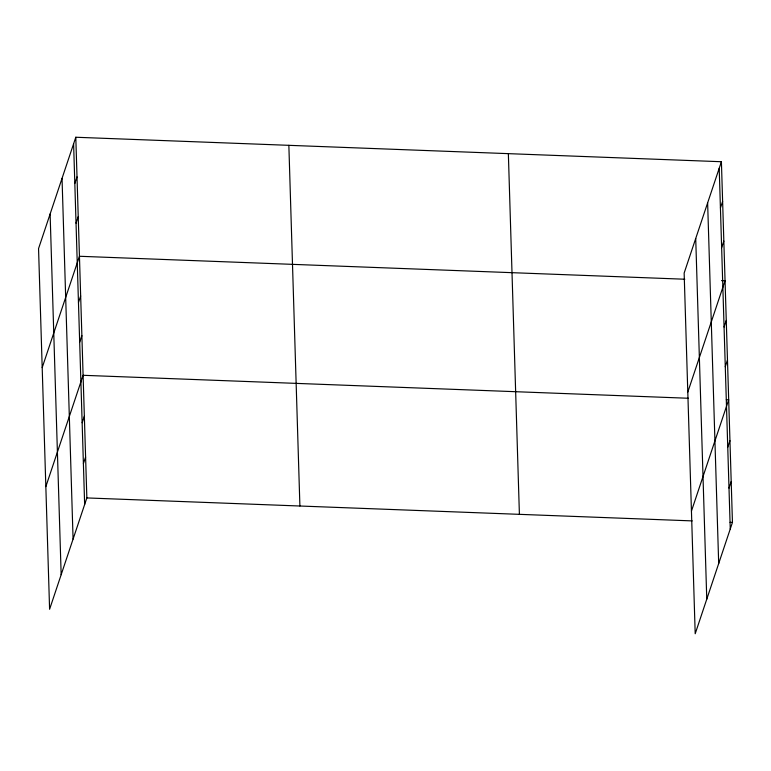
<?xml version="1.0" encoding="UTF-8"?>
<svg xmlns="http://www.w3.org/2000/svg" width="771" height="771" viewBox="0 0 771 771"><rect width="100%" height="100%" fill="white"/><g stroke="black" fill="none" stroke-linecap="round" stroke-linejoin="round"><path stroke-width="1.16" d="M75.799 137.248L38.55 248.58L49.595 609.273L86.853 497.931L75.799 137.248L721.405 161.727L732.45 522.42L695.201 633.752L684.147 273.069L721.405 161.727M74.816 183.488L77.023 176.916M76.03 223.166L78.237 216.593M42.193 367.613L79.452 256.271L684.802 279.227M78.469 302.521L80.666 295.948M79.683 342.189L81.88 335.626M45.836 486.636L83.095 375.294L688.455 398.26M82.15 422.749L84.347 416.176M83.403 463.622L85.6 457.058M720.422 207.977L722.62 201.404M721.637 247.655L723.834 241.082M687.799 392.092L725.048 280.76L721.502 280.625M724.065 327L726.263 320.437M725.28 366.678L727.477 360.105M691.442 511.125L728.691 399.783L726.33 399.696M727.747 447.238L729.944 440.665M729 488.11L731.197 481.538M86.853 497.931L692.204 520.897M730.079 522.333L732.45 522.42M719.208 168.3L730.253 528.993M707.633 202.879L718.688 563.562M695.721 238.499L706.766 599.183M508.359 153.651L519.403 514.334M288.855 145.324L299.9 506.017M73.602 143.811L84.646 504.504M62.037 178.39L73.081 539.074M50.115 214.01L61.16 574.694"/></g></svg>
